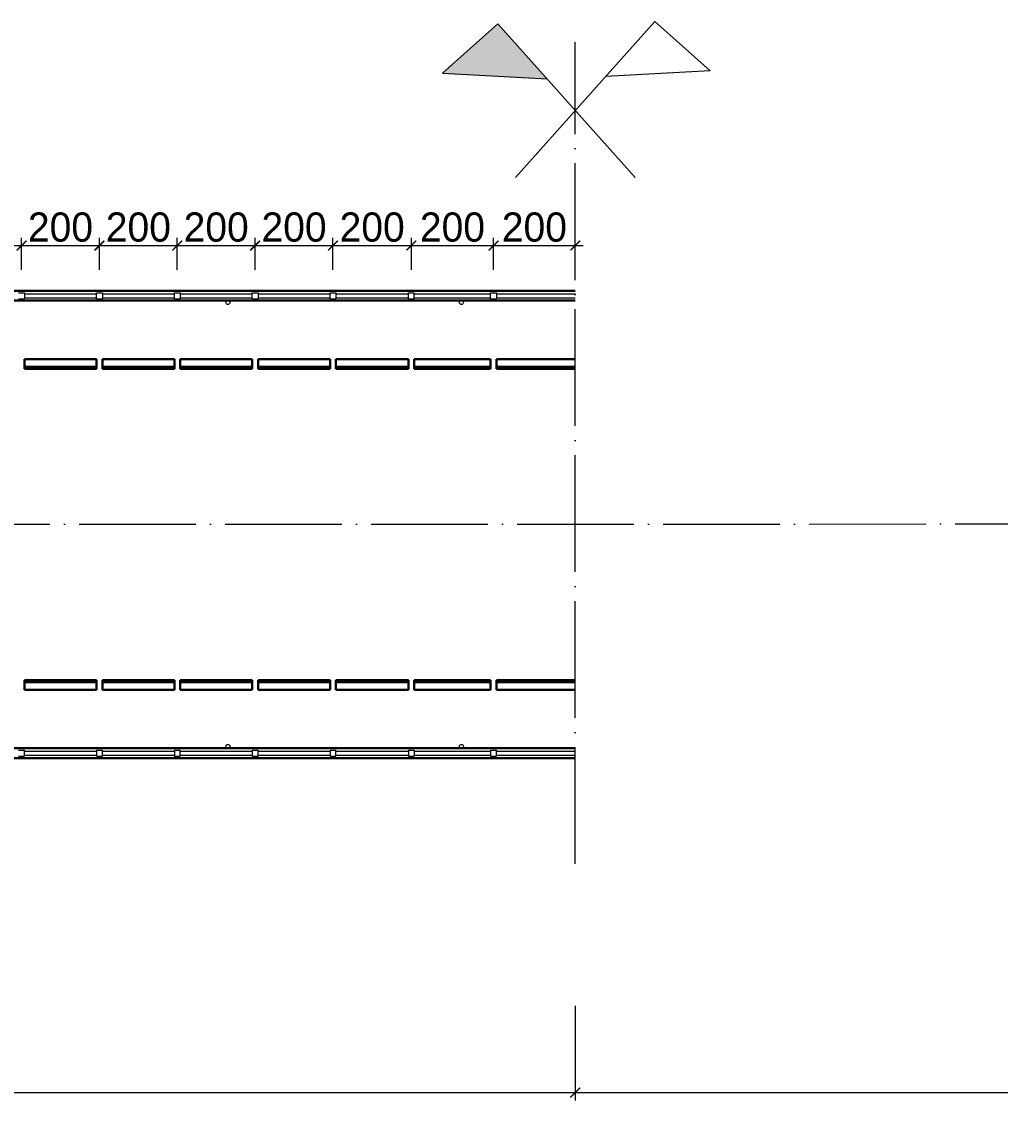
# Model space of a CAD drawing. Header units: millimetres. Extents: x -354608 to 492029, y -885357 to -234285.
# Drawn here: x -196244 to -171098, y -529428 to -501716 of the extents above; entities that cross this region are included whole.
import ezdxf

# ---------------------------------------------------------------- set-up
doc = ezdxf.new("R2010")
doc.units = ezdxf.units.MM
doc.header["$LTSCALE"] = 0.25
doc.header["$MEASUREMENT"] = 0
doc.header["$PDMODE"] = 34
doc.linetypes.add('ACAD_ISO04W100', pattern=[30, 24, -3, 0, -3])
doc.layers.get('0').update_dxf_attribs({"lineweight": 30})
for name, color, linetype, lineweight in [('2', 253, 'Continuous', 15), ('duong 1', 1, 'Continuous', 30), ('duongtam', 3, 'ACAD_ISO04W100', 18), ('kichthuoc', 3, 'Continuous', 20)]:
    doc.layers.add(name, color=color, linetype=linetype, lineweight=lineweight)
doc.styles.add('K-THUOC', font='11_3664_VSWICONN.TTF')
doc.dimstyles.new('CHUAN TL 250', dxfattribs={"dimscale": 250, "dimtxt": 3, "dimasz": 1, "dimexe": 0.8, "dimexo": 0.5, "dimgap": 0.35, "dimtad": 1, "dimdec": 0, "dimlfac": 0.1, "dimzin": 0, "dimdsep": 46, "dimtxsty": 'K-THUOC', "dimblk": 'ARCHTICK', "dimcen": 1, "dimdle": 0.8, "dimclrd": 7, "dimclre": 7, "dimclrt": 256, "dimadec": 0, "dimazin": 0, "dimtfac": 1, "dimtdec": 0, "dimtmove": 0, "dimatfit": 3, "dimfxl": 0, "dimfrac": 2, "dimtolj": 1, "dimtzin": 0, "dimlwd": 15, "dimlwe": 15, "dimarcsym": 0})

# ---------------------------------------------------------------- blocks, each defined once
blk = doc.blocks.new('_ArchTick')
at = {"color": 0, "linetype": 'ByBlock', "const_width": 0.15}
blk.add_lwpolyline([(-0.5, -0.5), (0.5, 0.5)], dxfattribs=at)
blk = doc.blocks.new('*D119')
at = {"layer": '2', "color": 7, "lineweight": 15}
for p, q in [((-198244, -508089), (-198244, -507269)), ((-196244, -508089), (-196244, -507269)), ((-198444, -507469), (-196044, -507469))]:
    blk.add_line(p, q, dxfattribs=at)
at = {"layer": 'Defpoints', "color": 0}
for p in [(-196244, -507469), (-198244, -508214), (-196244, -508214)]:
    blk.add_point(p, dxfattribs=at)
at = {"layer": '2', "color": 7, "lineweight": 15, "xscale": 250, "yscale": 250, "zscale": 250, "rotation": 180}
blk.add_blockref('_ArchTick', (-198244, -507469), dxfattribs=at)
at = {"layer": '2', "color": 7, "lineweight": 15, "xscale": 250, "yscale": 250, "zscale": 250}
blk.add_blockref('_ArchTick', (-196244, -507469), dxfattribs=at)
at = {"layer": '2', "insert": (-197244, -506999), "char_height": 750, "attachment_point": 5, "style": 'K-THUOC'}
blk.add_mtext('\\A1;200', dxfattribs=at)
blk = doc.blocks.new('*D120')
at = {"layer": '2', "color": 7, "lineweight": 15}
for p, q in [((-196244, -508089), (-196244, -507269)), ((-194244, -508089), (-194244, -507269)), ((-196444, -507469), (-194044, -507469))]:
    blk.add_line(p, q, dxfattribs=at)
at = {"layer": 'Defpoints', "color": 0}
for p in [(-194244, -507469), (-196244, -508214), (-194244, -508214)]:
    blk.add_point(p, dxfattribs=at)
at = {"layer": '2', "color": 7, "lineweight": 15, "xscale": 250, "yscale": 250, "zscale": 250, "rotation": 180}
blk.add_blockref('_ArchTick', (-196244, -507469), dxfattribs=at)
at = {"layer": '2', "color": 7, "lineweight": 15, "xscale": 250, "yscale": 250, "zscale": 250}
blk.add_blockref('_ArchTick', (-194244, -507469), dxfattribs=at)
at = {"layer": '2', "insert": (-195244, -506999), "char_height": 750, "attachment_point": 5, "style": 'K-THUOC'}
blk.add_mtext('\\A1;200', dxfattribs=at)
blk = doc.blocks.new('*D121')
at = {"layer": '2', "color": 7, "lineweight": 15}
for p, q in [((-194244, -508089), (-194244, -507269)), ((-192244, -508089), (-192244, -507269)), ((-194444, -507469), (-192044, -507469))]:
    blk.add_line(p, q, dxfattribs=at)
at = {"layer": 'Defpoints', "color": 0}
for p in [(-192244, -507469), (-194244, -508214), (-192244, -508214)]:
    blk.add_point(p, dxfattribs=at)
at = {"layer": '2', "color": 7, "lineweight": 15, "xscale": 250, "yscale": 250, "zscale": 250, "rotation": 180}
blk.add_blockref('_ArchTick', (-194244, -507469), dxfattribs=at)
at = {"layer": '2', "color": 7, "lineweight": 15, "xscale": 250, "yscale": 250, "zscale": 250}
blk.add_blockref('_ArchTick', (-192244, -507469), dxfattribs=at)
at = {"layer": '2', "insert": (-193244, -506999), "char_height": 750, "attachment_point": 5, "style": 'K-THUOC'}
blk.add_mtext('\\A1;200', dxfattribs=at)
blk = doc.blocks.new('*D122')
at = {"layer": '2', "color": 7, "lineweight": 15}
for p, q in [((-192244, -508089), (-192244, -507269)), ((-190244, -508089), (-190244, -507269)), ((-192444, -507469), (-190044, -507469))]:
    blk.add_line(p, q, dxfattribs=at)
at = {"layer": 'Defpoints', "color": 0}
for p in [(-190244, -507469), (-192244, -508214), (-190244, -508214)]:
    blk.add_point(p, dxfattribs=at)
at = {"layer": '2', "color": 7, "lineweight": 15, "xscale": 250, "yscale": 250, "zscale": 250, "rotation": 180}
blk.add_blockref('_ArchTick', (-192244, -507469), dxfattribs=at)
at = {"layer": '2', "color": 7, "lineweight": 15, "xscale": 250, "yscale": 250, "zscale": 250}
blk.add_blockref('_ArchTick', (-190244, -507469), dxfattribs=at)
at = {"layer": '2', "insert": (-191244, -506999), "char_height": 750, "attachment_point": 5, "style": 'K-THUOC'}
blk.add_mtext('\\A1;200', dxfattribs=at)
blk = doc.blocks.new('*D123')
at = {"layer": '2', "color": 7, "lineweight": 15}
for p, q in [((-190244, -508089), (-190244, -507269)), ((-188244, -508089), (-188244, -507269)), ((-190444, -507469), (-188044, -507469))]:
    blk.add_line(p, q, dxfattribs=at)
at = {"layer": 'Defpoints', "color": 0}
for p in [(-188244, -507469), (-190244, -508214), (-188244, -508214)]:
    blk.add_point(p, dxfattribs=at)
at = {"layer": '2', "color": 7, "lineweight": 15, "xscale": 250, "yscale": 250, "zscale": 250, "rotation": 180}
blk.add_blockref('_ArchTick', (-190244, -507469), dxfattribs=at)
at = {"layer": '2', "color": 7, "lineweight": 15, "xscale": 250, "yscale": 250, "zscale": 250}
blk.add_blockref('_ArchTick', (-188244, -507469), dxfattribs=at)
at = {"layer": '2', "insert": (-189244, -506999), "char_height": 750, "attachment_point": 5, "style": 'K-THUOC'}
blk.add_mtext('\\A1;200', dxfattribs=at)
blk = doc.blocks.new('*D124')
at = {"layer": '2', "color": 7, "lineweight": 15}
for p, q in [((-188244, -508089), (-188244, -507269)), ((-186230, -508089), (-186230, -507269)), ((-188444, -507469), (-186030, -507469))]:
    blk.add_line(p, q, dxfattribs=at)
at = {"layer": 'Defpoints', "color": 0}
for p in [(-186230, -507469), (-188244, -508214), (-186230, -508214)]:
    blk.add_point(p, dxfattribs=at)
at = {"layer": '2', "color": 7, "lineweight": 15, "xscale": 250, "yscale": 250, "zscale": 250, "rotation": 180}
blk.add_blockref('_ArchTick', (-188244, -507469), dxfattribs=at)
at = {"layer": '2', "color": 7, "lineweight": 15, "xscale": 250, "yscale": 250, "zscale": 250}
blk.add_blockref('_ArchTick', (-186230, -507469), dxfattribs=at)
at = {"layer": '2', "insert": (-187237, -506999), "char_height": 750, "attachment_point": 5, "style": 'K-THUOC'}
blk.add_mtext('\\A1;200', dxfattribs=at)
blk = doc.blocks.new('*D125')
at = {"layer": '2', "color": 7, "lineweight": 15}
for p, q in [((-186230, -508089), (-186230, -507269)), ((-184120, -508089), (-184120, -507269)), ((-186430, -507469), (-183920, -507469))]:
    blk.add_line(p, q, dxfattribs=at)
at = {"layer": 'Defpoints', "color": 0}
for p in [(-184120, -507469), (-186230, -508214), (-184120, -508214)]:
    blk.add_point(p, dxfattribs=at)
at = {"layer": '2', "color": 7, "lineweight": 15, "xscale": 250, "yscale": 250, "zscale": 250, "rotation": 180}
blk.add_blockref('_ArchTick', (-186230, -507469), dxfattribs=at)
at = {"layer": '2', "color": 7, "lineweight": 15, "xscale": 250, "yscale": 250, "zscale": 250}
blk.add_blockref('_ArchTick', (-184120, -507469), dxfattribs=at)
at = {"layer": '2', "insert": (-185175, -506999), "char_height": 750, "attachment_point": 5, "style": 'K-THUOC'}
blk.add_mtext('\\A1;200', dxfattribs=at)
blk = doc.blocks.new('*D126')
at = {"layer": '2', "color": 7, "lineweight": 15}
for p, q in [((-184120, -508089), (-184120, -507269)), ((-182019, -508089), (-182019, -507269)), ((-184320, -507469), (-181819, -507469))]:
    blk.add_line(p, q, dxfattribs=at)
at = {"layer": 'Defpoints', "color": 0}
for p in [(-182019, -507469), (-184120, -508214), (-182019, -508214)]:
    blk.add_point(p, dxfattribs=at)
at = {"layer": '2', "color": 7, "lineweight": 15, "xscale": 250, "yscale": 250, "zscale": 250, "rotation": 180}
blk.add_blockref('_ArchTick', (-184120, -507469), dxfattribs=at)
at = {"layer": '2', "color": 7, "lineweight": 15, "xscale": 250, "yscale": 250, "zscale": 250}
blk.add_blockref('_ArchTick', (-182019, -507469), dxfattribs=at)
at = {"layer": '2', "insert": (-183070, -506999), "char_height": 750, "attachment_point": 5, "style": 'K-THUOC'}
blk.add_mtext('\\A1;200', dxfattribs=at)
blk = doc.blocks.new('*D163')
at = {"layer": '2', "color": 7, "lineweight": 15}
for p, q in [((-282719, -526995), (-282719, -529428)), ((-182019, -526995), (-182019, -529428)), ((-282919, -529228), (-181819, -529228))]:
    blk.add_line(p, q, dxfattribs=at)
at = {"layer": 'Defpoints', "color": 0}
for p in [(-282719, -526870), (-182019, -526870), (-182019, -529228)]:
    blk.add_point(p, dxfattribs=at)
at = {"layer": '2', "color": 7, "lineweight": 15, "xscale": 250, "yscale": 250, "zscale": 250, "rotation": 180}
blk.add_blockref('_ArchTick', (-282719, -529228), dxfattribs=at)
at = {"layer": '2', "color": 7, "lineweight": 15, "xscale": 250, "yscale": 250, "zscale": 250}
blk.add_blockref('_ArchTick', (-182019, -529228), dxfattribs=at)
at = {"layer": '2', "insert": (-232369, -528758), "char_height": 750, "attachment_point": 5, "style": 'K-THUOC'}
blk.add_mtext('\\A1;10055', dxfattribs=at)
blk = doc.blocks.new('*D165')
at = {"layer": '2', "color": 7, "lineweight": 15}
for p, q in [((-182019, -527459), (-182019, -529428)), ((-138519, -528007), (-138519, -529428)), ((-182219, -529228), (-138319, -529228))]:
    blk.add_line(p, q, dxfattribs=at)
at = {"layer": 'Defpoints', "color": 0}
for p in [(-182019, -527334), (-138519, -527882), (-138519, -529228)]:
    blk.add_point(p, dxfattribs=at)
at = {"layer": '2', "color": 7, "lineweight": 15, "xscale": 250, "yscale": 250, "zscale": 250, "rotation": 180}
blk.add_blockref('_ArchTick', (-182019, -529228), dxfattribs=at)
at = {"layer": '2', "color": 7, "lineweight": 15, "xscale": 250, "yscale": 250, "zscale": 250}
blk.add_blockref('_ArchTick', (-138519, -529228), dxfattribs=at)
at = {"layer": '2', "insert": (-160269, -528758), "char_height": 750, "attachment_point": 5, "style": 'K-THUOC'}
blk.add_mtext('\\A1;4350', dxfattribs=at)

msp = doc.modelspace()

# ---------------------------------------------------------------- hatches: boundary and pattern name
at = {"layer": '2', "lineweight": 13}
msp.add_hatch(color=3, dxfattribs=at).paths.add_polyline_path([(-184006.2, -501775.1), (-185427.7, -503043), (-182745.8, -503188.1)])

# ---------------------------------------------------------------- linework, layer by layer
at = {"layer": '2'}
for p, q in [((-184006.2, -501775.1), (-185427.7, -503043)), ((-184006.2, -501775.1), (-180484.9, -505722.7)), ((-179978, -501715.6), (-183552.3, -505722.7)), ((-179978, -501715.6), (-178556.5, -502983.6)), ((-185427.7, -503043), (-182745.8, -503188.1)), ((-178556.5, -502983.6), (-181238.4, -503128.7))]:
    msp.add_line(p, q, dxfattribs=at)
at = {"layer": '2', "lineweight": 5}
for p, q in [((-196318.6, -508683.5), (-196168.6, -508683.5)), ((-196168.6, -508683.5), (-196168.6, -508833.5)), ((-196168.6, -508708.5), (-194318.6, -508708.5)), ((-194318.6, -508683.5), (-194168.6, -508683.5)), ((-194168.6, -508708.5), (-192318.6, -508708.5)), ((-192318.6, -508683.5), (-192168.6, -508683.5)), ((-192318.6, -508833.5), (-192318.6, -508683.5)), ((-192168.6, -508683.5), (-192168.6, -508833.5)), ((-192168.6, -508708.5), (-190318.6, -508708.5)), ((-190318.6, -508683.5), (-190168.6, -508683.5)), ((-190318.6, -508833.5), (-190318.6, -508683.5)), ((-190168.6, -508683.5), (-190168.6, -508833.5)), ((-190168.6, -508708.5), (-188318.6, -508708.5)), ((-188318.6, -508683.5), (-188168.6, -508683.5)), ((-188318.6, -508833.5), (-188318.6, -508683.5)), ((-188168.6, -508683.5), (-188168.6, -508833.5)), ((-188168.6, -508708.5), (-186305, -508708.5)), ((-186305, -508683.5), (-186155, -508683.5)), ((-186305, -508833.5), (-186305, -508683.5)), ((-186155, -508833.5), (-186155, -508683.5)), ((-186155, -508708.5), (-184195.2, -508708.5)), ((-184195.2, -508683.5), (-184045.2, -508683.5)), ((-184195.2, -508833.5), (-184195.2, -508683.5)), ((-184045.2, -508683.5), (-184045.2, -508833.5)), ((-184045.2, -508708.5), (-182018.6, -508708.5)), ((-196318.6, -508833.5), (-196168.6, -508833.5)), ((-196168.6, -508808.5), (-194318.6, -508808.5)), ((-194318.6, -508833.5), (-194168.6, -508833.5)), ((-194168.6, -508808.5), (-192318.6, -508808.5)), ((-192318.6, -508833.5), (-192168.6, -508833.5)), ((-192168.6, -508808.5), (-190318.6, -508808.5)), ((-190318.6, -508833.5), (-190168.6, -508833.5)), ((-190168.6, -508808.5), (-188318.6, -508808.5)), ((-188318.6, -508833.5), (-188168.6, -508833.5)), ((-188168.6, -508808.5), (-186305, -508808.5)), ((-186305, -508833.5), (-186155, -508833.5)), ((-186155, -508808.5), (-184195.2, -508808.5)), ((-184195.2, -508833.5), (-184045.2, -508833.5)), ((-184045.2, -508808.5), (-182018.6, -508808.5)), ((-196318.6, -520433.5), (-196168.6, -520433.5)), ((-196168.6, -520583.5), (-196168.6, -520433.5)), ((-194318.6, -520433.5), (-194318.6, -520583.5)), ((-194318.6, -520433.5), (-194168.6, -520433.5)), ((-194168.6, -520583.5), (-194168.6, -520433.5)), ((-192318.6, -520433.5), (-192318.6, -520583.5)), ((-192318.6, -520433.5), (-192168.6, -520433.5)), ((-192168.6, -520583.5), (-192168.6, -520433.5)), ((-190318.6, -520433.5), (-190318.6, -520583.5)), ((-190318.6, -520433.5), (-190168.6, -520433.5)), ((-190168.6, -520583.5), (-190168.6, -520433.5)), ((-188318.6, -520433.5), (-188318.6, -520583.5)), ((-188318.6, -520433.5), (-188168.6, -520433.5)), ((-188168.6, -520583.5), (-188168.6, -520433.5)), ((-186305, -520433.5), (-186305, -520583.5)), ((-186305, -520433.5), (-186155, -520433.5)), ((-186155, -520433.5), (-186155, -520583.5)), ((-184195.2, -520433.5), (-184195.2, -520583.5)), ((-184195.2, -520433.5), (-184045.2, -520433.5)), ((-184045.2, -520583.5), (-184045.2, -520433.5)), ((-196318.6, -520583.5), (-196168.6, -520583.5)), ((-196168.6, -520458.5), (-194318.6, -520458.5)), ((-196168.6, -520558.5), (-194318.6, -520558.5)), ((-194318.6, -520583.5), (-194168.6, -520583.5)), ((-194168.6, -520458.5), (-192318.6, -520458.5)), ((-194168.6, -520558.5), (-192318.6, -520558.5)), ((-192318.6, -520583.5), (-192168.6, -520583.5)), ((-192168.6, -520458.5), (-190318.6, -520458.5)), ((-192168.6, -520558.5), (-190318.6, -520558.5)), ((-190318.6, -520583.5), (-190168.6, -520583.5)), ((-190168.6, -520458.5), (-188318.6, -520458.5)), ((-190168.6, -520558.5), (-188318.6, -520558.5)), ((-188318.6, -520583.5), (-188168.6, -520583.5)), ((-188168.6, -520458.5), (-186305, -520458.5)), ((-188168.6, -520558.5), (-186305, -520558.5)), ((-186305, -520583.5), (-186155, -520583.5)), ((-186155, -520458.5), (-184195.2, -520458.5)), ((-186155, -520558.5), (-184195.2, -520558.5)), ((-184195.2, -520583.5), (-184045.2, -520583.5)), ((-184045.2, -520458.5), (-182018.6, -520458.5)), ((-184045.2, -520558.5), (-182018.6, -520558.5))]:
    msp.add_line(p, q, dxfattribs=at)
at = {"layer": 'duong 1'}
for p, q in [((-287355.3, -508633.5), (-182023.4, -508633.5)), ((-282668.6, -508883.5), (-182018.6, -508883.5)), ((-196168.6, -510383.5), (-194318.6, -510383.5)), ((-196168.6, -510383.5), (-196168.6, -510633.5)), ((-194318.6, -510383.5), (-194318.6, -510633.5)), ((-194168.6, -510383.5), (-192318.6, -510383.5)), ((-194168.6, -510383.5), (-194168.6, -510633.5)), ((-192318.6, -510383.5), (-192318.6, -510633.5)), ((-192168.6, -510383.5), (-190318.6, -510383.5)), ((-192168.6, -510383.5), (-192168.6, -510633.5)), ((-190318.6, -510383.5), (-190318.6, -510633.5)), ((-190168.6, -510383.5), (-188318.6, -510383.5)), ((-190168.6, -510383.5), (-190168.6, -510633.5)), ((-188318.6, -510383.5), (-188318.6, -510633.5)), ((-188168.6, -510383.5), (-186305, -510383.5)), ((-188168.6, -510383.5), (-188168.6, -510633.5)), ((-186305, -510383.5), (-186305, -510633.5)), ((-186155, -510383.5), (-184195.2, -510383.5)), ((-186155, -510383.5), (-186155, -510633.5)), ((-184195.2, -510383.5), (-184195.2, -510633.5)), ((-184045.2, -510383.5), (-182018.6, -510383.5)), ((-184045.2, -510383.5), (-184045.2, -510633.5)), ((-196168.6, -510583.5), (-194318.6, -510583.5)), ((-196168.6, -510633.5), (-194318.6, -510633.5)), ((-194168.6, -510583.5), (-192318.6, -510583.5)), ((-194168.6, -510633.5), (-192318.6, -510633.5)), ((-192168.6, -510583.5), (-190318.6, -510583.5)), ((-192168.6, -510633.5), (-190318.6, -510633.5)), ((-190168.6, -510583.5), (-188318.6, -510583.5)), ((-190168.6, -510633.5), (-188318.6, -510633.5)), ((-188168.6, -510583.5), (-186305, -510583.5)), ((-188168.6, -510633.5), (-186305, -510633.5)), ((-186155, -510583.5), (-184195.2, -510583.5)), ((-186155, -510633.5), (-184195.2, -510633.5)), ((-184045.2, -510583.5), (-182018.6, -510583.5)), ((-184045.2, -510633.5), (-182018.6, -510633.5)), ((-196168.6, -518883.5), (-196168.6, -518633.5)), ((-196168.6, -518633.5), (-194318.6, -518633.5)), ((-196168.6, -518683.5), (-194318.6, -518683.5)), ((-194318.6, -518883.5), (-194318.6, -518633.5)), ((-194168.6, -518883.5), (-194168.6, -518633.5)), ((-194168.6, -518633.5), (-192318.6, -518633.5)), ((-194168.6, -518683.5), (-192318.6, -518683.5)), ((-192318.6, -518883.5), (-192318.6, -518633.5)), ((-192168.6, -518883.5), (-192168.6, -518633.5)), ((-192168.6, -518633.5), (-190318.6, -518633.5)), ((-192168.6, -518683.5), (-190318.6, -518683.5)), ((-190318.6, -518883.5), (-190318.6, -518633.5)), ((-190168.6, -518883.5), (-190168.6, -518633.5)), ((-190168.6, -518633.5), (-188318.6, -518633.5)), ((-190168.6, -518683.5), (-188318.6, -518683.5)), ((-188318.6, -518883.5), (-188318.6, -518633.5)), ((-188168.6, -518883.5), (-188168.6, -518633.5)), ((-188168.6, -518633.5), (-186305, -518633.5)), ((-188168.6, -518683.5), (-186305, -518683.5)), ((-186305, -518883.5), (-186305, -518633.5)), ((-186155, -518883.5), (-186155, -518633.5)), ((-186155, -518633.5), (-184195.2, -518633.5)), ((-186155, -518683.5), (-184195.2, -518683.5)), ((-184195.2, -518883.5), (-184195.2, -518633.5)), ((-184045.2, -518883.5), (-184045.2, -518633.5)), ((-184045.2, -518633.5), (-182018.6, -518633.5)), ((-184045.2, -518683.5), (-182018.6, -518683.5)), ((-196168.6, -518883.5), (-194318.6, -518883.5)), ((-194168.6, -518883.5), (-192318.6, -518883.5)), ((-192168.6, -518883.5), (-190318.6, -518883.5)), ((-190168.6, -518883.5), (-188318.6, -518883.5)), ((-188168.6, -518883.5), (-186305, -518883.5)), ((-186155, -518883.5), (-184195.2, -518883.5)), ((-184045.2, -518883.5), (-182018.6, -518883.5)), ((-282668.6, -520383.5), (-182018.6, -520383.5)), ((-287355.7, -520633.5), (-182018.6, -520633.5))]:
    msp.add_line(p, q, dxfattribs=at)
at = {"layer": 'duongtam', "ltscale": 500}
for p, q in [((-182018.6, -523354.4), (-182018.6, -502240.8)), ((-322268.6, -514633.5), (-37409.4, -514610.5))]:
    msp.add_line(p, q, dxfattribs=at)
at = {"layer": 'kichthuoc'}
for p, q in [((-194318.6, -508833.5), (-194318.6, -508683.5)), ((-194168.6, -508683.5), (-194168.6, -508833.5))]:
    msp.add_line(p, q, dxfattribs=at)
for centre in [(-190943.6, -508933.5), (-184943.6, -508933.5), (-190943.6, -520333.5), (-184943.6, -520333.5)]:
    msp.add_circle(centre, 50, dxfattribs=at)

# ---------------------------------------------------------------- dimensions: what is measured, and where the dimension line sits
at = {"layer": '2'}
for base, p1, p2, picture, middle in [((-196243.8, -507469.3), (-198243.8, -508214.4), (-196243.8, -508214.4), '*D119', (-197243.8, -506999)), ((-194243.8, -507469.3), (-196243.8, -508214.4), (-194243.8, -508214.4), '*D120', (-195243.8, -506999)), ((-192243.8, -507469.3), (-194243.8, -508214.4), (-192243.8, -508214.4), '*D121', (-193243.8, -506999)), ((-190243.8, -507469.3), (-192243.8, -508214.4), (-190243.8, -508214.4), '*D122', (-191243.8, -506999)), ((-188243.8, -507469.3), (-190243.8, -508214.4), (-188243.8, -508214.4), '*D123', (-189243.8, -506999))]:
    dim = msp.add_linear_dim(base=base, p1=p1, p2=p2, dimstyle='CHUAN TL 250', override={"dimtmove": 1}, dxfattribs=at)
    dim.commit()
    dim.dimension.update_dxf_attribs({"geometry": picture, "text_midpoint": middle})
for base, p1, p2, picture, middle in [((-186230.2, -507469.3), (-188243.8, -508214.4), (-186230.2, -508214.4), '*D124', (-187237, -506999)), ((-184120.4, -507469.3), (-186230.2, -508214.4), (-184120.4, -508214.4), '*D125', (-185175.3, -506999)), ((-182018.6, -507469.3), (-184120.4, -508214.4), (-182018.6, -508214.4), '*D126', (-183069.5, -506999))]:
    dim = msp.add_linear_dim(base=base, p1=p1, p2=p2, text='200', dimstyle='CHUAN TL 250', override={"dimtmove": 1}, dxfattribs=at)
    dim.commit()
    dim.dimension.update_dxf_attribs({"geometry": picture, "text_midpoint": middle})
dim = msp.add_linear_dim(base=(-182018.6, -529228.2), p1=(-282718.6, -526869.9), p2=(-182018.6, -526869.9), text='10055', dimstyle='CHUAN TL 250', dxfattribs=at)
dim.commit()
dim.dimension.update_dxf_attribs({"geometry": '*D163', "text_midpoint": (-232368.6, -528757.9)})
dim = msp.add_linear_dim(base=(-138518.6, -529228.2), p1=(-182018.6, -527334.1), p2=(-138518.6, -527881.6), dimstyle='CHUAN TL 250', dxfattribs=at)
dim.commit()
dim.dimension.update_dxf_attribs({"geometry": '*D165', "text_midpoint": (-160268.6, -528757.9)})

doc.saveas('drawing.dxf')
